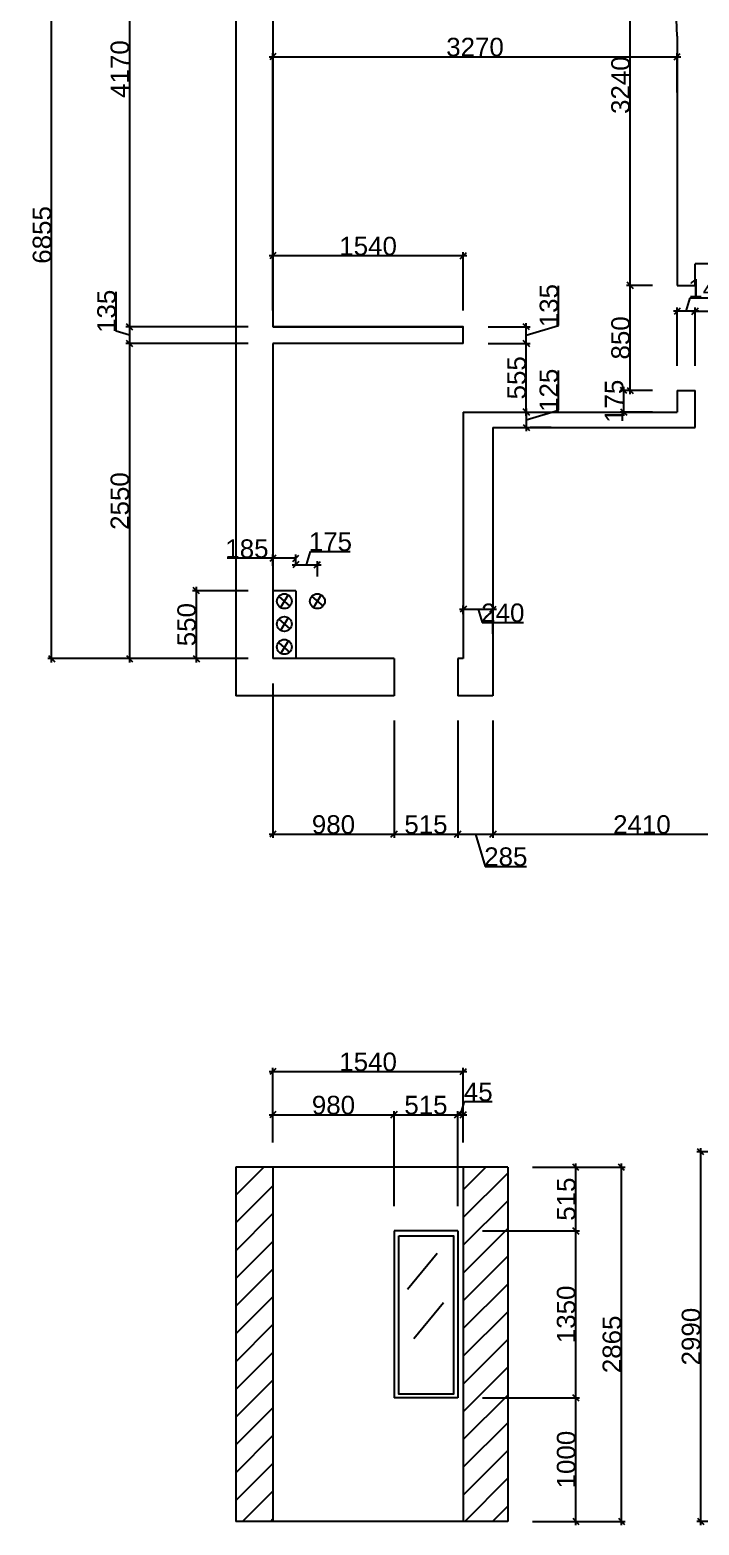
# Model space of a CAD drawing. Header units: millimetres. Extents: x -1666 to 220555, y -7114 to 28673.
# Drawn here: x -1666 to 3748, y -6710 to 5387 of the extents above; entities that cross this region are included whole.
import ezdxf

# ---------------------------------------------------------------- set-up
doc = ezdxf.new("R2010")
doc.units = ezdxf.units.MM
doc.header["$LTSCALE"] = 80
doc.styles.get("Standard").update_dxf_attribs({"font": 'arial.ttf'})
doc.dimstyles.new('ISO-25', dxfattribs={"dimtxt": 150, "dimasz": 50, "dimexe": 30, "dimexo": 200, "dimtad": 1, "dimtxsty": 'Standard', "dimblk": 'OBLIQUE', "dimcen": 2.5, "dimdle": 30, "dimclrd": 3, "dimclre": 3, "dimclrt": 3, "dimadec": 0, "dimazin": 0, "dimtfac": 1, "dimtmove": 0, "dimatfit": 3, "dimfxl": 1, "dimtfillclr": 3, "dimarcsym": 0})

# ---------------------------------------------------------------- blocks, each defined once
blk = doc.blocks.new('_Oblique')
at = {"color": 0, "linetype": 'ByBlock', "lineweight": -2}
blk.add_line((-0.5, -0.5), (0.5, 0.5), dxfattribs=at)
blk = doc.blocks.new('*D10')
at = {"color": 3, "lineweight": -2, "transparency": 16777216}
for p, q in [((1870, 3560), (270, 3560)), ((300, 3118), (300, 3590)), ((1840, 3118), (1840, 3590))]:
    blk.add_line(p, q, dxfattribs=at)
at = {"layer": 'Defpoints', "color": 0, "transparency": 16777216}
for p in [(300, 3560), (300, 2918), (1840, 2918)]:
    blk.add_point(p, dxfattribs=at)
at = {"color": 3, "lineweight": -2, "transparency": 16777216, "xscale": 50, "yscale": 50, "zscale": 50, "rotation": 180}
blk.add_blockref('_Oblique', (300, 3560), dxfattribs=at)
at = {"color": 3, "lineweight": -2, "transparency": 16777216, "xscale": 50, "yscale": 50, "zscale": 50}
blk.add_blockref('_Oblique', (1840, 3560), dxfattribs=at)
at = {"color": 3, "transparency": 16777216, "insert": (1070, 3637), "char_height": 150, "attachment_point": 5}
blk.add_mtext('1540', dxfattribs=at)
blk = doc.blocks.new('*D30')
at = {"color": 3, "lineweight": -2, "transparency": 16777216}
for p, q in [((4365, -3690), (3730, -3690)), ((3760, -3660), (3760, -6710)), ((4365, -6680), (3730, -6680))]:
    blk.add_line(p, q, dxfattribs=at)
at = {"layer": 'Defpoints', "color": 0, "transparency": 16777216}
for p in [(4565, -3690), (3760, -6680), (4565, -6680)]:
    blk.add_point(p, dxfattribs=at)
at = {"color": 3, "lineweight": -2, "transparency": 16777216, "xscale": 50, "yscale": 50, "zscale": 50}
for p, rotation in [((3760, -3690), 90), ((3760, -6680), 270)]:
    blk.add_blockref('_Oblique', p, dxfattribs=dict(at, rotation=rotation))
at = {"color": 3, "transparency": 16777216, "insert": (3683, -5185), "char_height": 150, "attachment_point": 5, "rotation": 90}
blk.add_mtext('2990', dxfattribs=at)
blk = doc.blocks.new('*D32')
at = {"color": 3, "lineweight": -2, "transparency": 16777216}
for p, q in [((300, 1112), (-70, 1112)), ((485, 1112), (270, 1112)), ((300, 1050), (300, 1142)), ((485, 1050), (485, 1142))]:
    blk.add_line(p, q, dxfattribs=at)
at = {"layer": 'Defpoints', "color": 0, "transparency": 16777216}
for p in [(485, 1112), (300, 850), (485, 850)]:
    blk.add_point(p, dxfattribs=at)
at = {"color": 3, "lineweight": -2, "transparency": 16777216, "xscale": 50, "yscale": 50, "zscale": 50, "rotation": 180}
blk.add_blockref('_Oblique', (300, 1112), dxfattribs=at)
at = {"color": 3, "lineweight": -2, "transparency": 16777216, "xscale": 50, "yscale": 50, "zscale": 50}
blk.add_blockref('_Oblique', (485, 1112), dxfattribs=at)
at = {"color": 3, "transparency": 16777216, "insert": (90, 1189), "char_height": 150, "attachment_point": 5}
blk.add_mtext('185', dxfattribs=at)
blk = doc.blocks.new('*D33')
at = {"color": 3, "lineweight": -2, "transparency": 16777216}
for p, q in [((100, 850), (-350, 850)), ((-320, 880), (-320, 270)), ((100, 300), (-350, 300))]:
    blk.add_line(p, q, dxfattribs=at)
at = {"layer": 'Defpoints', "color": 0, "transparency": 16777216}
for p in [(300, 850), (-320, 300), (300, 300)]:
    blk.add_point(p, dxfattribs=at)
at = {"color": 3, "lineweight": -2, "transparency": 16777216, "xscale": 50, "yscale": 50, "zscale": 50}
for p, rotation in [((-320, 850), 90), ((-320, 300), 270)]:
    blk.add_blockref('_Oblique', p, dxfattribs=dict(at, rotation=rotation))
at = {"color": 3, "transparency": 16777216, "insert": (-397, 575), "char_height": 150, "attachment_point": 5, "rotation": 90}
blk.add_mtext('550', dxfattribs=at)
blk = doc.blocks.new('*D34')
at = {"color": 3, "lineweight": -2, "transparency": 16777216}
for p, q in [((485, 1050), (485, 1090)), ((572, 1060), (605, 1168)), ((605, 1168), (924, 1168)), ((660, 965), (660, 1090)), ((455, 1060), (690, 1060))]:
    blk.add_line(p, q, dxfattribs=at)
at = {"layer": 'Defpoints', "color": 0, "transparency": 16777216}
for p in [(660, 1060), (485, 850), (660, 765)]:
    blk.add_point(p, dxfattribs=at)
at = {"color": 3, "lineweight": -2, "transparency": 16777216, "xscale": 50, "yscale": 50, "zscale": 50, "rotation": 180}
blk.add_blockref('_Oblique', (485, 1060), dxfattribs=at)
at = {"color": 3, "lineweight": -2, "transparency": 16777216, "xscale": 50, "yscale": 50, "zscale": 50}
blk.add_blockref('_Oblique', (660, 1060), dxfattribs=at)
at = {"color": 3, "transparency": 16777216, "insert": (765, 1245), "char_height": 150, "attachment_point": 5}
blk.add_mtext('175', dxfattribs=at)
blk = doc.blocks.new('*D37')
at = {"color": 3, "lineweight": -2, "transparency": 16777216}
for p, q in [((100, 7155), (-890, 7155)), ((-860, 7185), (-860, 2955)), ((100, 2985), (-890, 2985))]:
    blk.add_line(p, q, dxfattribs=at)
at = {"layer": 'Defpoints', "color": 0, "transparency": 16777216}
for p in [(300, 7155), (-860, 2985), (300, 2985)]:
    blk.add_point(p, dxfattribs=at)
at = {"color": 3, "lineweight": -2, "transparency": 16777216, "xscale": 50, "yscale": 50, "zscale": 50}
for p, rotation in [((-860, 7155), 90), ((-860, 2985), 270)]:
    blk.add_blockref('_Oblique', p, dxfattribs=dict(at, rotation=rotation))
at = {"color": 3, "transparency": 16777216, "insert": (-937, 5070), "char_height": 150, "attachment_point": 5, "rotation": 90}
blk.add_mtext('4170', dxfattribs=at)
blk = doc.blocks.new('*D38')
at = {"color": 3, "lineweight": -2, "transparency": 16777216}
for p, q in [((-968, 2950), (-968, 3269)), ((-860, 2918), (-968, 2950)), ((100, 2985), (-890, 2985)), ((-860, 3015), (-860, 2820)), ((100, 2850), (-890, 2850))]:
    blk.add_line(p, q, dxfattribs=at)
at = {"layer": 'Defpoints', "color": 0, "transparency": 16777216}
for p in [(300, 2985), (-860, 2850), (300, 2850)]:
    blk.add_point(p, dxfattribs=at)
at = {"color": 3, "lineweight": -2, "transparency": 16777216, "xscale": 50, "yscale": 50, "zscale": 50}
for p, rotation in [((-860, 2985), 90), ((-860, 2850), 270)]:
    blk.add_blockref('_Oblique', p, dxfattribs=dict(at, rotation=rotation))
at = {"color": 3, "transparency": 16777216, "insert": (-1045, 3110), "char_height": 150, "attachment_point": 5, "rotation": 90}
blk.add_mtext('135', dxfattribs=at)
blk = doc.blocks.new('*D39')
at = {"color": 3, "lineweight": -2, "transparency": 16777216}
for p, q in [((100, 2850), (-890, 2850)), ((-860, 2880), (-860, 270)), ((100, 300), (-890, 300))]:
    blk.add_line(p, q, dxfattribs=at)
at = {"layer": 'Defpoints', "color": 0, "transparency": 16777216}
for p in [(300, 2850), (-860, 300), (300, 300)]:
    blk.add_point(p, dxfattribs=at)
at = {"color": 3, "lineweight": -2, "transparency": 16777216, "xscale": 50, "yscale": 50, "zscale": 50}
for p, rotation in [((-860, 2850), 90), ((-860, 300), 270)]:
    blk.add_blockref('_Oblique', p, dxfattribs=dict(at, rotation=rotation))
at = {"color": 3, "transparency": 16777216, "insert": (-937, 1575), "char_height": 150, "attachment_point": 5, "rotation": 90}
blk.add_mtext('2550', dxfattribs=at)
blk = doc.blocks.new('*D40')
at = {"color": 3, "lineweight": -2, "transparency": 16777216}
for p, q in [((100, 7155), (-1520, 7155)), ((-1490, 270), (-1490, 7185)), ((100, 300), (-1520, 300))]:
    blk.add_line(p, q, dxfattribs=at)
at = {"layer": 'Defpoints', "color": 0, "transparency": 16777216}
for p in [(-1490, 7155), (300, 7155), (300, 300)]:
    blk.add_point(p, dxfattribs=at)
at = {"color": 3, "lineweight": -2, "transparency": 16777216, "xscale": 50, "yscale": 50, "zscale": 50}
for p, rotation in [((-1490, 7155), 90), ((-1490, 300), 270)]:
    blk.add_blockref('_Oblique', p, dxfattribs=dict(at, rotation=rotation))
at = {"color": 3, "transparency": 16777216, "insert": (-1567, 3728), "char_height": 150, "attachment_point": 5, "rotation": 90}
blk.add_mtext('6855', dxfattribs=at)
blk = doc.blocks.new('*D41')
at = {"color": 3, "lineweight": -2, "transparency": 16777216}
for p, q in [((300, 100), (300, -1150)), ((1280, -200), (1280, -1150)), ((270, -1120), (1310, -1120))]:
    blk.add_line(p, q, dxfattribs=at)
at = {"layer": 'Defpoints', "color": 0, "transparency": 16777216}
for p in [(300, 300), (1280, 0), (1280, -1120)]:
    blk.add_point(p, dxfattribs=at)
at = {"color": 3, "lineweight": -2, "transparency": 16777216, "xscale": 50, "yscale": 50, "zscale": 50, "rotation": 180}
blk.add_blockref('_Oblique', (300, -1120), dxfattribs=at)
at = {"color": 3, "lineweight": -2, "transparency": 16777216, "xscale": 50, "yscale": 50, "zscale": 50}
blk.add_blockref('_Oblique', (1280, -1120), dxfattribs=at)
at = {"color": 3, "transparency": 16777216, "insert": (790, -1043), "char_height": 150, "attachment_point": 5}
blk.add_mtext('980', dxfattribs=at)
blk = doc.blocks.new('*D42')
at = {"color": 3, "lineweight": -2, "transparency": 16777216}
for p, q in [((1280, -200), (1280, -1150)), ((1795, -200), (1795, -1150)), ((1250, -1120), (1825, -1120))]:
    blk.add_line(p, q, dxfattribs=at)
at = {"layer": 'Defpoints', "color": 0, "transparency": 16777216}
for p in [(1280, 0), (1795, 0), (1795, -1120)]:
    blk.add_point(p, dxfattribs=at)
at = {"color": 3, "lineweight": -2, "transparency": 16777216, "xscale": 50, "yscale": 50, "zscale": 50, "rotation": 180}
blk.add_blockref('_Oblique', (1280, -1120), dxfattribs=at)
at = {"color": 3, "lineweight": -2, "transparency": 16777216, "xscale": 50, "yscale": 50, "zscale": 50}
blk.add_blockref('_Oblique', (1795, -1120), dxfattribs=at)
at = {"color": 3, "transparency": 16777216, "insert": (1538, -1043), "char_height": 150, "attachment_point": 5}
blk.add_mtext('515', dxfattribs=at)
blk = doc.blocks.new('*D43')
at = {"color": 3, "lineweight": -2, "transparency": 16777216}
for p, q in [((1795, -200), (1795, -1150)), ((2080, -200), (2080, -1150)), ((1765, -1120), (2110, -1120)), ((1938, -1120), (2016, -1381)), ((2016, -1381), (2352, -1381))]:
    blk.add_line(p, q, dxfattribs=at)
at = {"layer": 'Defpoints', "color": 0, "transparency": 16777216}
for p in [(1795, 0), (2080, 0), (2080, -1120)]:
    blk.add_point(p, dxfattribs=at)
at = {"color": 3, "lineweight": -2, "transparency": 16777216, "xscale": 50, "yscale": 50, "zscale": 50, "rotation": 180}
blk.add_blockref('_Oblique', (1795, -1120), dxfattribs=at)
at = {"color": 3, "lineweight": -2, "transparency": 16777216, "xscale": 50, "yscale": 50, "zscale": 50}
blk.add_blockref('_Oblique', (2080, -1120), dxfattribs=at)
at = {"color": 3, "transparency": 16777216, "insert": (2184, -1303), "char_height": 150, "attachment_point": 5}
blk.add_mtext('285', dxfattribs=at)
blk = doc.blocks.new('*D44')
at = {"color": 3, "lineweight": -2, "transparency": 16777216}
for p, q in [((2080, -200), (2080, -1150)), ((4490, -200), (4490, -1150)), ((2050, -1120), (4520, -1120))]:
    blk.add_line(p, q, dxfattribs=at)
at = {"layer": 'Defpoints', "color": 0, "transparency": 16777216}
for p in [(2080, 0), (4490, 0), (4490, -1120)]:
    blk.add_point(p, dxfattribs=at)
at = {"color": 3, "lineweight": -2, "transparency": 16777216, "xscale": 50, "yscale": 50, "zscale": 50, "rotation": 180}
blk.add_blockref('_Oblique', (2080, -1120), dxfattribs=at)
at = {"color": 3, "lineweight": -2, "transparency": 16777216, "xscale": 50, "yscale": 50, "zscale": 50}
blk.add_blockref('_Oblique', (4490, -1120), dxfattribs=at)
at = {"color": 3, "transparency": 16777216, "insert": (3285, -1043), "char_height": 150, "attachment_point": 5}
blk.add_mtext('2410', dxfattribs=at)
blk = doc.blocks.new('*D54')
at = {"color": 3, "lineweight": -2, "transparency": 16777216}
for p, q in [((2040, 2850), (2380, 2850)), ((2350, 2265), (2350, 2880)), ((2040, 2295), (2380, 2295))]:
    blk.add_line(p, q, dxfattribs=at)
at = {"layer": 'Defpoints', "color": 0, "transparency": 16777216}
for p in [(1840, 2850), (2350, 2850), (1840, 2295)]:
    blk.add_point(p, dxfattribs=at)
at = {"color": 3, "lineweight": -2, "transparency": 16777216, "xscale": 50, "yscale": 50, "zscale": 50}
for p, rotation in [((2350, 2850), 90), ((2350, 2295), 270)]:
    blk.add_blockref('_Oblique', p, dxfattribs=dict(at, rotation=rotation))
at = {"color": 3, "transparency": 16777216, "insert": (2273, 2572), "char_height": 150, "attachment_point": 5, "rotation": 90}
blk.add_mtext('555', dxfattribs=at)
blk = doc.blocks.new('*D55')
at = {"color": 3, "lineweight": -2, "transparency": 16777216}
for p, q in [((2611, 2996), (2611, 3315)), ((2040, 2985), (2380, 2985)), ((2350, 2820), (2350, 3015)), ((2350, 2918), (2611, 2996)), ((2040, 2850), (2380, 2850))]:
    blk.add_line(p, q, dxfattribs=at)
at = {"layer": 'Defpoints', "color": 0, "transparency": 16777216}
for p in [(1840, 2985), (2350, 2985), (1840, 2850)]:
    blk.add_point(p, dxfattribs=at)
at = {"color": 3, "lineweight": -2, "transparency": 16777216, "xscale": 50, "yscale": 50, "zscale": 50}
for p, rotation in [((2350, 2985), 90), ((2350, 2850), 270)]:
    blk.add_blockref('_Oblique', p, dxfattribs=dict(at, rotation=rotation))
at = {"color": 3, "transparency": 16777216, "insert": (2534, 3156), "char_height": 150, "attachment_point": 5, "rotation": 90}
blk.add_mtext('135', dxfattribs=at)
blk = doc.blocks.new('*D56')
at = {"color": 3, "lineweight": -2, "transparency": 16777216}
for p, q in [((3370, 2470), (3108, 2470)), ((3138, 2265), (3138, 2500)), ((3370, 2295), (3108, 2295))]:
    blk.add_line(p, q, dxfattribs=at)
at = {"layer": 'Defpoints', "color": 0, "transparency": 16777216}
for p in [(3138, 2470), (3570, 2470), (3570, 2295)]:
    blk.add_point(p, dxfattribs=at)
at = {"color": 3, "lineweight": -2, "transparency": 16777216, "xscale": 50, "yscale": 50, "zscale": 50}
for p, rotation in [((3138, 2470), 90), ((3138, 2295), 270)]:
    blk.add_blockref('_Oblique', p, dxfattribs=dict(at, rotation=rotation))
at = {"color": 3, "transparency": 16777216, "insert": (3061, 2382), "char_height": 150, "attachment_point": 5, "rotation": 90}
blk.add_mtext('175', dxfattribs=at)
blk = doc.blocks.new('*D57')
at = {"color": 3, "lineweight": -2, "transparency": 16777216}
for p, q in [((3370, 3320), (3160, 3320)), ((3190, 2440), (3190, 3350)), ((3370, 2470), (3160, 2470))]:
    blk.add_line(p, q, dxfattribs=at)
at = {"layer": 'Defpoints', "color": 0, "transparency": 16777216}
for p in [(3190, 3320), (3570, 3320), (3570, 2470)]:
    blk.add_point(p, dxfattribs=at)
at = {"color": 3, "lineweight": -2, "transparency": 16777216, "xscale": 50, "yscale": 50, "zscale": 50}
for p, rotation in [((3190, 3320), 90), ((3190, 2470), 270)]:
    blk.add_blockref('_Oblique', p, dxfattribs=dict(at, rotation=rotation))
at = {"color": 3, "transparency": 16777216, "insert": (3113, 2895), "char_height": 150, "attachment_point": 5, "rotation": 90}
blk.add_mtext('850', dxfattribs=at)
blk = doc.blocks.new('*D58')
at = {"color": 3, "lineweight": -2, "transparency": 16777216}
for p, q in [((3190, 3290), (3190, 6590)), ((3390, 6560), (3220, 6560)), ((3370, 3320), (3160, 3320))]:
    blk.add_line(p, q, dxfattribs=at)
at = {"layer": 'Defpoints', "color": 0, "transparency": 16777216}
for p in [(3190, 6560), (3190, 6560), (3570, 3320)]:
    blk.add_point(p, dxfattribs=at)
at = {"color": 3, "lineweight": -2, "transparency": 16777216, "xscale": 50, "yscale": 50, "zscale": 50}
for p, rotation in [((3190, 6560), 90), ((3190, 3320), 270)]:
    blk.add_blockref('_Oblique', p, dxfattribs=dict(at, rotation=rotation))
at = {"color": 3, "transparency": 16777216, "insert": (3113, 4940), "char_height": 150, "attachment_point": 5, "rotation": 90}
blk.add_mtext('3240', dxfattribs=at)
blk = doc.blocks.new('*D69')
at = {"color": 3, "lineweight": -2, "transparency": 16777216}
for p, q in [((3685, 3110), (4520, 3110)), ((3715, 2670), (3715, 3140)), ((4490, 2495), (4490, 3140))]:
    blk.add_line(p, q, dxfattribs=at)
at = {"layer": 'Defpoints', "color": 0, "transparency": 16777216}
for p in [(4490, 3110), (3715, 2470), (4490, 2295)]:
    blk.add_point(p, dxfattribs=at)
at = {"color": 3, "lineweight": -2, "transparency": 16777216, "xscale": 50, "yscale": 50, "zscale": 50, "rotation": 180}
blk.add_blockref('_Oblique', (3715, 3110), dxfattribs=at)
at = {"color": 3, "lineweight": -2, "transparency": 16777216, "xscale": 50, "yscale": 50, "zscale": 50}
blk.add_blockref('_Oblique', (4490, 3110), dxfattribs=at)
at = {"color": 3, "transparency": 16777216, "insert": (4102, 3187), "char_height": 150, "attachment_point": 5}
blk.add_mtext('775', dxfattribs=at)
blk = doc.blocks.new('*D90')
at = {"color": 3, "lineweight": -2, "transparency": 16777216}
for p, q in [((270, 5170), (3600, 5170)), ((300, 3185), (300, 5200)), ((3570, 4880), (3570, 5200))]:
    blk.add_line(p, q, dxfattribs=at)
at = {"layer": 'Defpoints', "color": 0, "transparency": 16777216}
for p in [(3570, 5170), (3570, 4680), (300, 2985)]:
    blk.add_point(p, dxfattribs=at)
at = {"color": 3, "lineweight": -2, "transparency": 16777216, "xscale": 50, "yscale": 50, "zscale": 50, "rotation": 180}
blk.add_blockref('_Oblique', (300, 5170), dxfattribs=at)
at = {"color": 3, "lineweight": -2, "transparency": 16777216, "xscale": 50, "yscale": 50, "zscale": 50}
blk.add_blockref('_Oblique', (3570, 5170), dxfattribs=at)
at = {"color": 3, "transparency": 16777216, "insert": (1935, 5247), "char_height": 150, "attachment_point": 5}
blk.add_mtext('3270', dxfattribs=at)
blk = doc.blocks.new('*D108')
at = {"color": 3, "lineweight": -2, "transparency": 16777216}
for p, q in [((3642, 3110), (3675, 3218)), ((3675, 3218), (3994, 3218)), ((3745, 3110), (3540, 3110)), ((3570, 2670), (3570, 3140)), ((3715, 2670), (3715, 3140))]:
    blk.add_line(p, q, dxfattribs=at)
at = {"layer": 'Defpoints', "color": 0, "transparency": 16777216}
for p in [(3570, 3110), (3570, 2470), (3715, 2470)]:
    blk.add_point(p, dxfattribs=at)
at = {"color": 3, "lineweight": -2, "transparency": 16777216, "xscale": 50, "yscale": 50, "zscale": 50, "rotation": 180}
blk.add_blockref('_Oblique', (3570, 3110), dxfattribs=at)
at = {"color": 3, "lineweight": -2, "transparency": 16777216, "xscale": 50, "yscale": 50, "zscale": 50}
blk.add_blockref('_Oblique', (3715, 3110), dxfattribs=at)
at = {"color": 3, "transparency": 16777216, "insert": (3835, 3295), "char_height": 150, "attachment_point": 5}
blk.add_mtext('145', dxfattribs=at)
blk = doc.blocks.new('*D109')
at = {"color": 3, "lineweight": -2, "transparency": 16777216}
for p, q in [((2611, 2311), (2611, 2630)), ((2350, 2325), (2350, 2140)), ((2350, 2233), (2611, 2311)), ((2040, 2295), (2380, 2295)), ((2550, 2170), (2380, 2170))]:
    blk.add_line(p, q, dxfattribs=at)
at = {"layer": 'Defpoints', "color": 0, "transparency": 16777216}
for p in [(1840, 2295), (2350, 2170), (2350, 2170)]:
    blk.add_point(p, dxfattribs=at)
at = {"color": 3, "lineweight": -2, "transparency": 16777216, "xscale": 50, "yscale": 50, "zscale": 50}
for p, rotation in [((2350, 2295), 90), ((2350, 2170), 270)]:
    blk.add_blockref('_Oblique', p, dxfattribs=dict(at, rotation=rotation))
at = {"color": 3, "transparency": 16777216, "insert": (2533, 2471), "char_height": 150, "attachment_point": 5, "rotation": 90}
blk.add_mtext('125', dxfattribs=at)
blk = doc.blocks.new('*D110')
at = {"color": 3, "lineweight": -2, "transparency": 16777216}
for p, q in [((1840, 660), (1840, 730)), ((1810, 700), (2110, 700)), ((1960, 700), (1992, 592)), ((2080, 500), (2080, 670)), ((1992, 592), (2327, 592))]:
    blk.add_line(p, q, dxfattribs=at)
at = {"layer": 'Defpoints', "color": 0, "transparency": 16777216}
for p in [(2080, 700), (2080, 700), (1840, 460)]:
    blk.add_point(p, dxfattribs=at)
at = {"color": 3, "lineweight": -2, "transparency": 16777216, "xscale": 50, "yscale": 50, "zscale": 50, "rotation": 180}
blk.add_blockref('_Oblique', (1840, 700), dxfattribs=at)
at = {"color": 3, "lineweight": -2, "transparency": 16777216, "xscale": 50, "yscale": 50, "zscale": 50}
blk.add_blockref('_Oblique', (2080, 700), dxfattribs=at)
at = {"color": 3, "transparency": 16777216, "insert": (2160, 670), "char_height": 150, "attachment_point": 5}
blk.add_mtext('240', dxfattribs=at)
blk = doc.blocks.new('*D124')
at = {"color": 3, "lineweight": -2, "transparency": 16777216}
for p, q in [((2400, -3815), (3150, -3815)), ((3120, -6710), (3120, -3785)), ((2400, -6680), (3150, -6680))]:
    blk.add_line(p, q, dxfattribs=at)
at = {"layer": 'Defpoints', "color": 0, "transparency": 16777216}
for p in [(2200, -3815), (3120, -3815), (2200, -6680)]:
    blk.add_point(p, dxfattribs=at)
at = {"color": 3, "lineweight": -2, "transparency": 16777216, "xscale": 50, "yscale": 50, "zscale": 50}
for p, rotation in [((3120, -3815), 90), ((3120, -6680), 270)]:
    blk.add_blockref('_Oblique', p, dxfattribs=dict(at, rotation=rotation))
at = {"color": 3, "transparency": 16777216, "insert": (3043, -5248), "char_height": 150, "attachment_point": 5, "rotation": 90}
blk.add_mtext('2865', dxfattribs=at)
blk = doc.blocks.new('*D125')
at = {"color": 3, "lineweight": -2, "transparency": 16777216}
for p, q in [((1995, -5680), (2780, -5680)), ((2750, -6710), (2750, -5650)), ((2400, -6680), (2780, -6680))]:
    blk.add_line(p, q, dxfattribs=at)
at = {"layer": 'Defpoints', "color": 0, "transparency": 16777216}
for p in [(1795, -5680), (2750, -5680), (2200, -6680)]:
    blk.add_point(p, dxfattribs=at)
at = {"color": 3, "lineweight": -2, "transparency": 16777216, "xscale": 50, "yscale": 50, "zscale": 50}
for p, rotation in [((2750, -5680), 90), ((2750, -6680), 270)]:
    blk.add_blockref('_Oblique', p, dxfattribs=dict(at, rotation=rotation))
at = {"color": 3, "transparency": 16777216, "insert": (2673, -6180), "char_height": 150, "attachment_point": 5, "rotation": 90}
blk.add_mtext('1000', dxfattribs=at)
blk = doc.blocks.new('*D126')
at = {"color": 3, "lineweight": -2, "transparency": 16777216}
for p, q in [((1995, -4330), (2780, -4330)), ((2750, -5710), (2750, -4300)), ((1995, -5680), (2780, -5680))]:
    blk.add_line(p, q, dxfattribs=at)
at = {"layer": 'Defpoints', "color": 0, "transparency": 16777216}
for p in [(1795, -4330), (2750, -4330), (1795, -5680)]:
    blk.add_point(p, dxfattribs=at)
at = {"color": 3, "lineweight": -2, "transparency": 16777216, "xscale": 50, "yscale": 50, "zscale": 50}
for p, rotation in [((2750, -4330), 90), ((2750, -5680), 270)]:
    blk.add_blockref('_Oblique', p, dxfattribs=dict(at, rotation=rotation))
at = {"color": 3, "transparency": 16777216, "insert": (2673, -5005), "char_height": 150, "attachment_point": 5, "rotation": 90}
blk.add_mtext('1350', dxfattribs=at)
blk = doc.blocks.new('*D127')
at = {"color": 3, "lineweight": -2, "transparency": 16777216}
for p, q in [((2400, -3815), (2780, -3815)), ((2750, -4360), (2750, -3785)), ((1995, -4330), (2780, -4330))]:
    blk.add_line(p, q, dxfattribs=at)
at = {"layer": 'Defpoints', "color": 0, "transparency": 16777216}
for p in [(2200, -3815), (2750, -3815), (1795, -4330)]:
    blk.add_point(p, dxfattribs=at)
at = {"color": 3, "lineweight": -2, "transparency": 16777216, "xscale": 50, "yscale": 50, "zscale": 50}
for p, rotation in [((2750, -3815), 90), ((2750, -4330), 270)]:
    blk.add_blockref('_Oblique', p, dxfattribs=dict(at, rotation=rotation))
at = {"color": 3, "transparency": 16777216, "insert": (2673, -4073), "char_height": 150, "attachment_point": 5, "rotation": 90}
blk.add_mtext('515', dxfattribs=at)
blk = doc.blocks.new('*D128')
at = {"color": 3, "lineweight": -2, "transparency": 16777216}
for p, q in [((300, -3615), (300, -3360)), ((1280, -4130), (1280, -3360)), ((270, -3390), (1310, -3390))]:
    blk.add_line(p, q, dxfattribs=at)
at = {"layer": 'Defpoints', "color": 0, "transparency": 16777216}
for p in [(1280, -3390), (300, -3815), (1280, -4330)]:
    blk.add_point(p, dxfattribs=at)
at = {"color": 3, "lineweight": -2, "transparency": 16777216, "xscale": 50, "yscale": 50, "zscale": 50, "rotation": 180}
blk.add_blockref('_Oblique', (300, -3390), dxfattribs=at)
at = {"color": 3, "lineweight": -2, "transparency": 16777216, "xscale": 50, "yscale": 50, "zscale": 50}
blk.add_blockref('_Oblique', (1280, -3390), dxfattribs=at)
at = {"color": 3, "transparency": 16777216, "insert": (790, -3313), "char_height": 150, "attachment_point": 5}
blk.add_mtext('980', dxfattribs=at)
blk = doc.blocks.new('*D129')
at = {"color": 3, "lineweight": -2, "transparency": 16777216}
for p, q in [((1280, -4130), (1280, -3360)), ((1795, -4130), (1795, -3360)), ((1250, -3390), (1825, -3390))]:
    blk.add_line(p, q, dxfattribs=at)
at = {"layer": 'Defpoints', "color": 0, "transparency": 16777216}
for p in [(1795, -3390), (1280, -4330), (1795, -4330)]:
    blk.add_point(p, dxfattribs=at)
at = {"color": 3, "lineweight": -2, "transparency": 16777216, "xscale": 50, "yscale": 50, "zscale": 50, "rotation": 180}
blk.add_blockref('_Oblique', (1280, -3390), dxfattribs=at)
at = {"color": 3, "lineweight": -2, "transparency": 16777216, "xscale": 50, "yscale": 50, "zscale": 50}
blk.add_blockref('_Oblique', (1795, -3390), dxfattribs=at)
at = {"color": 3, "transparency": 16777216, "insert": (1538, -3313), "char_height": 150, "attachment_point": 5}
blk.add_mtext('515', dxfattribs=at)
blk = doc.blocks.new('*D130')
at = {"color": 3, "lineweight": -2, "transparency": 16777216}
for p, q in [((1795, -4130), (1795, -3360)), ((1818, -3390), (1850, -3283)), ((1840, -3615), (1840, -3360)), ((1850, -3283), (2073, -3283)), ((1765, -3390), (1870, -3390))]:
    blk.add_line(p, q, dxfattribs=at)
at = {"layer": 'Defpoints', "color": 0, "transparency": 16777216}
for p in [(1840, -3390), (1840, -3815), (1795, -4330)]:
    blk.add_point(p, dxfattribs=at)
at = {"color": 3, "lineweight": -2, "transparency": 16777216, "xscale": 50, "yscale": 50, "zscale": 50, "rotation": 180}
blk.add_blockref('_Oblique', (1795, -3390), dxfattribs=at)
at = {"color": 3, "lineweight": -2, "transparency": 16777216, "xscale": 50, "yscale": 50, "zscale": 50}
blk.add_blockref('_Oblique', (1840, -3390), dxfattribs=at)
at = {"color": 3, "transparency": 16777216, "insert": (1961, -3206), "char_height": 150, "attachment_point": 5}
blk.add_mtext('45', dxfattribs=at)
blk = doc.blocks.new('*D131')
at = {"color": 3, "lineweight": -2, "transparency": 16777216}
for p, q in [((300, -3615), (300, -3010)), ((1840, -3615), (1840, -3010)), ((270, -3040), (1870, -3040))]:
    blk.add_line(p, q, dxfattribs=at)
at = {"layer": 'Defpoints', "color": 0, "transparency": 16777216}
for p in [(1840, -3040), (300, -3815), (1840, -3815)]:
    blk.add_point(p, dxfattribs=at)
at = {"color": 3, "lineweight": -2, "transparency": 16777216, "xscale": 50, "yscale": 50, "zscale": 50, "rotation": 180}
blk.add_blockref('_Oblique', (300, -3040), dxfattribs=at)
at = {"color": 3, "lineweight": -2, "transparency": 16777216, "xscale": 50, "yscale": 50, "zscale": 50}
blk.add_blockref('_Oblique', (1840, -3040), dxfattribs=at)
at = {"color": 3, "transparency": 16777216, "insert": (1070, -2963), "char_height": 150, "attachment_point": 5}
blk.add_mtext('1540', dxfattribs=at)

msp = doc.modelspace()

# ---------------------------------------------------------------- hatches: boundary and pattern name
at = {"true_color": 0xcd2027}
h = msp.add_hatch(dxfattribs=at)
h.set_pattern_fill('ANSI31', color=242, scale=50)
h.paths.add_polyline_path([(300, -3815), (0, -3815), (0, -6680), (300, -6680)])
h.paths.add_polyline_path([(2200, -3815), (1840, -3815), (1840, -6680), (2200, -6680)])

# ---------------------------------------------------------------- linework, layer by layer
at = {"color": 2, "true_color": 0xf1eb1f}
for p, q in [((0, 7440), (0, 0)), ((300, 7155), (300, 2985)), ((3570, 5335), (3560, 5605)), ((3570, 5335), (3570, 3320)), ((5670, 3495), (3715, 3495)), ((3715, 3320), (3715, 3495)), ((3570, 3320), (3715, 3320)), ((1840, 2985), (300, 2985)), ((1840, 2850), (1840, 2985)), ((300, 2850), (300, 300)), ((1840, 2850), (300, 2850)), ((3570, 2470), (3715, 2470)), ((3570, 2470), (3570, 2295)), ((3715, 2170), (3715, 2470)), ((1840, 2295), (3570, 2295)), ((1840, 2295), (1840, 300)), ((2080, 2170), (3715, 2170)), ((2080, 2170), (2080, 0)), ((485, 850), (300, 850)), ((485, 850), (485, 300)), ((1280, 300), (300, 300)), ((1280, 300), (1280, 0)), ((1795, 300), (1795, 0)), ((1840, 300), (1795, 300)), ((1280, 0), (0, 0)), ((2080, 0), (1795, 0))]:
    msp.add_line(p, q, dxfattribs=at)
at = {"color": 41, "true_color": 0xf4ee51}
for p, q in [((346.945, 804.047), (438.055, 725.953)), ((423.787, 816.197), (361.213, 713.803)), ((614.445, 804.047), (705.555, 725.953)), ((691.287, 816.197), (628.713, 713.803)), ((346.945, 619.047), (438.055, 540.953)), ((423.787, 631.197), (361.213, 528.803)), ((346.945, 429.047), (438.055, 350.953)), ((423.787, 441.197), (361.213, 338.803)), ((2200, -3815), (0, -3815)), ((0, -3815), (0, -6680)), ((300, -3815), (300, -6680)), ((1840, -3815), (1840, -6680)), ((2200, -3815), (2200, -6680)), ((1280, -4330), (1280, -5680)), ((1795, -4330), (1280, -4330)), ((1795, -4330), (1795, -5680)), ((1390, -4800), (1630, -4510)), ((1440, -5200), (1680, -4910)), ((1795, -5680), (1280, -5680)), ((2200, -6680), (0, -6680))]:
    msp.add_line(p, q, dxfattribs=at)
for points in [[(300, 2985), (1840, 2985), (1840, 2985), (300, 2985)], [(1320, -4370), (1760, -4370), (1760, -5650), (1320, -5650)]]:
    msp.add_lwpolyline(points, close=True, dxfattribs=at)
for centre in [(392.5, 765), (660, 765), (392.5, 580), (392.5, 395)]:
    msp.add_circle(centre, 60, dxfattribs=at)
msp.add_open_spline([(0, 0), (0.333, 0), (0.667, 0), (1, 0)], degree=3, dxfattribs=at)

# ---------------------------------------------------------------- dimensions: what is measured, and where the dimension line sits
for base, p1, p2, picture, middle in [((-1490, 7155), (300, 300), (300, 7155), '*D40', (-1567.211, 3727.5)), ((-860, 2985), (300, 7155), (300, 2985), '*D37', (-937.211, 5070)), ((2350, 2850), (1840, 2295), (1840, 2850), '*D54', (2273.096, 2572.5)), ((-320, 300), (300, 850), (300, 300), '*D33', (-397.211, 575)), ((3760, -6680), (4565, -3690), (4565, -6680), '*D30', (3682.789, -5185)), ((3120, -3815), (2200, -6680), (2200, -3815), '*D124', (3042.789, -5247.5)), ((2750, -5680), (2200, -6680), (1795, -5680), '*D125', (2672.789, -6180))]:
    dim = msp.add_linear_dim(base=base, p1=p1, p2=p2, angle=90, dimstyle='ISO-25', dxfattribs=at)
    dim.commit()
    dim.dimension.update_dxf_attribs({"geometry": picture, "text_midpoint": middle})
for base, p1, p2, picture, middle in [((3190, 6560), (3570, 3320), (3190, 6560), '*D58', (3112.738, 4940)), ((-860, 2850), (300, 2985), (300, 2850), '*D38', (-1044.837, 2950.397)), ((2350, 2985), (1840, 2850), (1840, 2985), '*D55', (2533.587, 2996.38)), ((3190, 3320), (3570, 2470), (3570, 3320), '*D57', (3112.789, 2895)), ((-860, 300), (300, 2850), (300, 300), '*D39', (-937.211, 1575)), ((2350, 2170), (1840, 2295), (2350, 2170), '*D109', (2533.484, 2311.334)), ((2750, -3815), (1795, -4330), (2200, -3815), '*D127', (2672.789, -4072.5)), ((2750, -4330), (1795, -5680), (1795, -4330), '*D126', (2672.738, -5005))]:
    dim = msp.add_linear_dim(base=base, p1=p1, p2=p2, angle=90, dimstyle='ISO-25', override={"dimtmove": 1}, dxfattribs=at)
    dim.commit()
    dim.dimension.update_dxf_attribs({"geometry": picture, "text_midpoint": middle})
for base, p1, p2, picture, middle in [((3570, 5170), (300, 2985), (3570, 4680), '*D90', (1935, 5247.262)), ((300, 3560), (1840, 2917.5), (300, 2917.5), '*D10', (1070, 3637.211)), ((4490, 3110), (3715, 2470), (4490, 2295), '*D69', (4102.5, 3186.904)), ((1280, -1120), (300, 300), (1280, 0), '*D41', (790, -1042.789)), ((1840, -3040), (300, -3815), (1840, -3815), '*D131', (1070, -2962.789)), ((1280, -3390), (300, -3815), (1280, -4330), '*D128', (790, -3312.789))]:
    dim = msp.add_linear_dim(base=base, p1=p1, p2=p2, dimstyle='ISO-25', dxfattribs=at)
    dim.commit()
    dim.dimension.update_dxf_attribs({"geometry": picture, "text_midpoint": middle})
for base, p1, p2, picture, middle in [((3570, 3110), (3715, 2470), (3570, 2470), '*D108', (3675.382, 3294.734)), ((660, 1060), (485, 850), (660, 765), '*D34', (605.382, 1244.734)), ((2080, 700), (1840, 460), (2080, 700), '*D110', (1992.882, 669.687)), ((1795, -1120), (1280, 0), (1795, 0), '*D42', (1537.5, -1042.789)), ((2080, -1120), (1795, 0), (2080, 0), '*D43', (2016.334, -1303.484)), ((4490, -1120), (2080, 0), (4490, 0), '*D44', (3285, -1042.789)), ((1840, -3390), (1795, -4330), (1840, -3815), '*D130', (1850.29, -3205.88)), ((1795, -3390), (1280, -4330), (1795, -4330), '*D129', (1537.5, -3312.789))]:
    dim = msp.add_linear_dim(base=base, p1=p1, p2=p2, dimstyle='ISO-25', override={"dimtmove": 1}, dxfattribs=at)
    dim.commit()
    dim.dimension.update_dxf_attribs({"geometry": picture, "text_midpoint": middle})
dim = msp.add_linear_dim(base=(3138.318, 2470), p1=(3570, 2295), p2=(3570, 2470), angle=90, dimstyle='ISO-25', dxfattribs=at)
dim.commit()
dim.dimension.update_dxf_attribs({"geometry": '*D56', "text_midpoint": (3138.318, 2382.5), "dimtype": 160})
dim = msp.add_linear_dim(base=(485, 1111.682), p1=(300, 850), p2=(485, 850), dimstyle='ISO-25', dxfattribs=at)
dim.commit()
dim.dimension.update_dxf_attribs({"geometry": '*D32', "text_midpoint": (90.166, 1111.682), "dimtype": 160})

doc.saveas('drawing.dxf')
